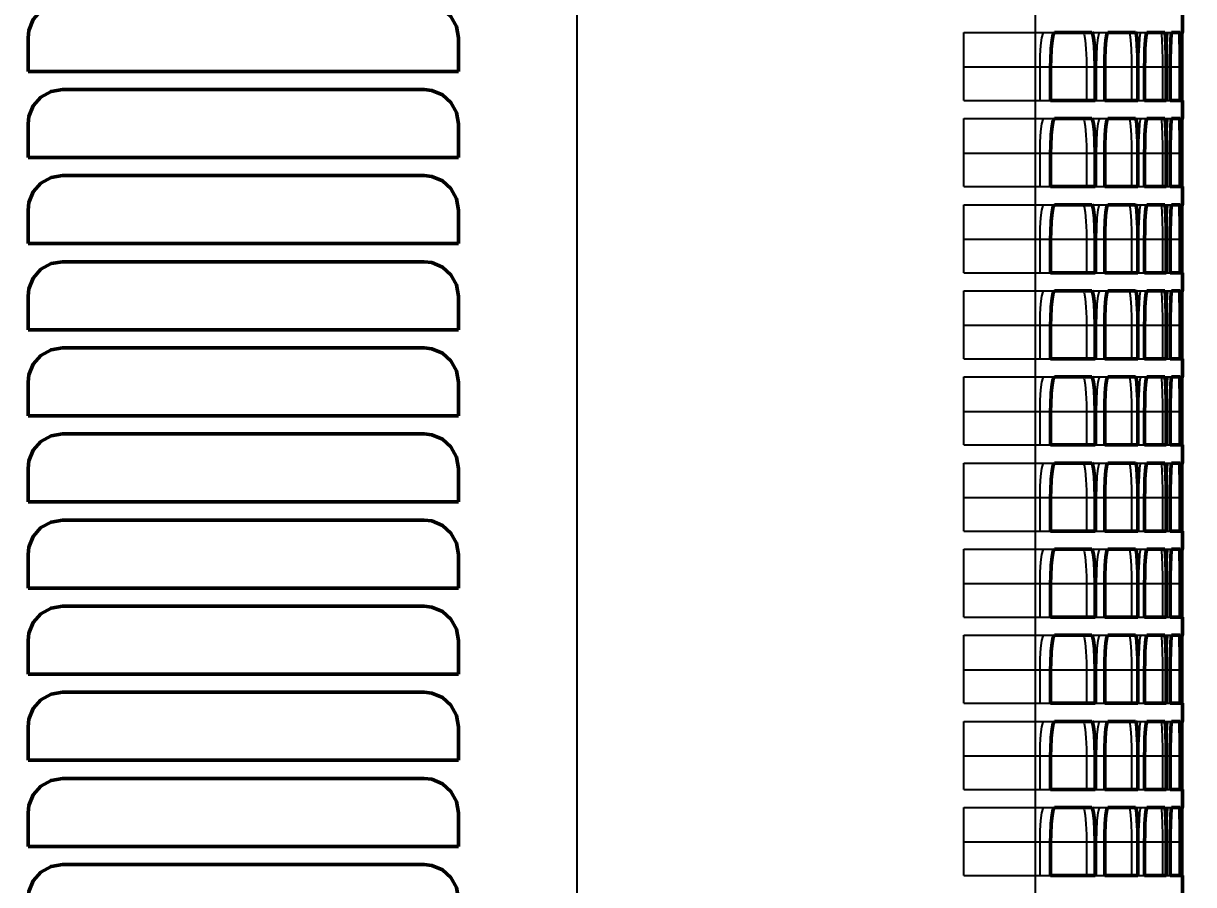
# Model space of a CAD drawing. Header units: inches. Extents: x -0.3 to 42.3, y 0 to 41.9.
# Drawn here: x 28.54 to 35.33, y 5.13 to 10.13 of the extents above; entities that cross this region are included whole.
import ezdxf

# ---------------------------------------------------------------- set-up
doc = ezdxf.new("R2010")
doc.units = ezdxf.units.IN
doc.header["$MEASUREMENT"] = 0
doc.linetypes.add('Dashed', pattern=[2, 1, -1])
for name, color, linetype, lineweight in [('AM_0', 7, 'Continuous', 50), ('AM_4', 3, 'Continuous', 25), ('AM_5', 3, 'Continuous', 25), ('AM_9', 6, 'Dashed', 25)]:
    doc.layers.add(name, color=color, linetype=linetype, lineweight=lineweight)
doc.dimstyles.get("Standard").update_dxf_attribs({"dimtxt": 0.18, "dimasz": 0.18, "dimexe": 0.18, "dimexo": 0.0625, "dimgap": 0.09, "dimtad": 0, "dimtih": 1, "dimtoh": 1, "dimdec": 4, "dimzin": 0, "dimdsep": 46, "dimtxsty": 'Standard', "dimcen": 0.09, "dimadec": 0, "dimazin": 0, "dimtfac": 1, "dimtdec": 4, "dimtofl": 0, "dimtmove": 0, "dimatfit": 3, "dimfxl": 1, "dimtolj": 1, "dimtzin": 0, "dimarcsym": 0})

# ---------------------------------------------------------------- blocks, each defined once
blk = doc.blocks.new('*D1')
at = {"layer": 'AM_5', "color": 0, "lineweight": -2}
for p, q in [((14.375, 41.75), (39.27, 41.75)), ((39.27, 39.75), (39.27, 27.5096)), ((39.27, 2), (39.27, 14.2404)), ((3.39, 0), (39.27, 0))]:
    blk.add_line(p, q, dxfattribs=at)
at = {"layer": 'AM_5', "color": 0}
for points in [[(39.6033, 39.75), (38.9367, 39.75), (39.27, 41.75)], [(38.9367, 2), (39.6033, 2), (39.27, 0)]]:
    blk.add_solid(points, dxfattribs=at)
at = {"layer": 'Defpoints', "color": 0}
for p in [(14.375, 41.75), (3.39, 0), (39.27, 0)]:
    blk.add_point(p, dxfattribs=at)
at = {"layer": 'AM_5', "color": 0, "insert": (39.27, 20.875), "char_height": 2, "attachment_point": 5, "rotation": 90}
blk.add_mtext('\\A1;41.75 in', dxfattribs=at)

msp = doc.modelspace()

# ---------------------------------------------------------------- linework, layer by layer
at = {"layer": 'AM_0'}
for p, q in [((35.27, 10.186), (35.27, 10.081)), ((34.74364, 10.081), (34.52673, 10.081)), ((34.99698, 10.081), (34.83586, 10.081)), ((35.16774, 10.081), (35.06207, 10.081)), ((35.25626, 10.081), (35.20582, 10.081)), ((35.27, 10.081), (35.26742, 10.081)), ((28.564, 10.05), (28.564, 9.855)), ((31.064, 9.855), (31.064, 10.05)), ((34.50411, 9.881), (34.50411, 9.686)), ((34.76233, 9.686), (34.76233, 9.881)), ((34.81857, 9.881), (34.81857, 9.686)), ((35.01038, 9.686), (35.01038, 9.881)), ((35.05007, 9.881), (35.05007, 9.686)), ((35.17586, 9.686), (35.17586, 9.881)), ((35.19909, 9.881), (35.19909, 9.686)), ((35.25913, 9.686), (35.25913, 9.881)), ((35.26593, 9.881), (35.26593, 9.686)), ((28.564, 9.855), (31.064, 9.855)), ((30.864, 9.75), (28.764, 9.75)), ((34.50411, 9.686), (34.76233, 9.686)), ((34.81857, 9.686), (35.01038, 9.686)), ((35.05007, 9.686), (35.17586, 9.686)), ((35.19909, 9.686), (35.25913, 9.686)), ((35.26593, 9.686), (35.27, 9.686)), ((35.27, 9.686), (35.27, 9.581)), ((28.564, 9.55), (28.564, 9.355)), ((31.064, 9.355), (31.064, 9.55)), ((34.74364, 9.581), (34.52673, 9.581)), ((34.99698, 9.581), (34.83586, 9.581)), ((35.16774, 9.581), (35.06207, 9.581)), ((35.25626, 9.581), (35.20582, 9.581)), ((35.27, 9.581), (35.26742, 9.581)), ((34.50411, 9.381), (34.50411, 9.186)), ((34.76233, 9.186), (34.76233, 9.381)), ((34.81857, 9.381), (34.81857, 9.186)), ((35.01038, 9.186), (35.01038, 9.381)), ((35.05007, 9.381), (35.05007, 9.186)), ((35.17586, 9.186), (35.17586, 9.381)), ((35.19909, 9.381), (35.19909, 9.186)), ((35.25913, 9.186), (35.25913, 9.381)), ((35.26593, 9.381), (35.26593, 9.186)), ((28.564, 9.355), (31.064, 9.355)), ((30.864, 9.25), (28.764, 9.25)), ((34.50411, 9.186), (34.76233, 9.186)), ((34.81857, 9.186), (35.01038, 9.186)), ((35.05007, 9.186), (35.17586, 9.186)), ((35.19909, 9.186), (35.25913, 9.186)), ((35.26593, 9.186), (35.27, 9.186)), ((35.27, 9.186), (35.27, 9.081)), ((28.564, 9.05), (28.564, 8.855)), ((31.064, 8.855), (31.064, 9.05)), ((34.74364, 9.081), (34.52673, 9.081)), ((34.99698, 9.081), (34.83586, 9.081)), ((35.16774, 9.081), (35.06207, 9.081)), ((35.25626, 9.081), (35.20582, 9.081)), ((35.27, 9.081), (35.26742, 9.081)), ((28.564, 8.855), (31.064, 8.855)), ((34.50411, 8.881), (34.50411, 8.686)), ((34.76233, 8.686), (34.76233, 8.881)), ((34.81857, 8.881), (34.81857, 8.686)), ((35.01038, 8.686), (35.01038, 8.881)), ((35.05007, 8.881), (35.05007, 8.686)), ((35.17586, 8.686), (35.17586, 8.881)), ((35.19909, 8.881), (35.19909, 8.686)), ((35.25913, 8.686), (35.25913, 8.881)), ((35.26593, 8.881), (35.26593, 8.686)), ((30.864, 8.75), (28.764, 8.75)), ((34.50411, 8.686), (34.76233, 8.686)), ((34.81857, 8.686), (35.01038, 8.686)), ((35.05007, 8.686), (35.17586, 8.686)), ((35.19909, 8.686), (35.25913, 8.686)), ((35.26593, 8.686), (35.27, 8.686)), ((35.27, 8.686), (35.27, 8.581)), ((34.74364, 8.581), (34.52673, 8.581)), ((34.99698, 8.581), (34.83586, 8.581)), ((35.16774, 8.581), (35.06207, 8.581)), ((35.25626, 8.581), (35.20582, 8.581)), ((35.27, 8.581), (35.26742, 8.581)), ((28.564, 8.55), (28.564, 8.355)), ((31.064, 8.355), (31.064, 8.55)), ((34.50411, 8.381), (34.50411, 8.186)), ((34.76233, 8.186), (34.76233, 8.381)), ((34.81857, 8.381), (34.81857, 8.186)), ((35.01038, 8.186), (35.01038, 8.381)), ((35.05007, 8.381), (35.05007, 8.186)), ((35.17586, 8.186), (35.17586, 8.381)), ((35.19909, 8.381), (35.19909, 8.186)), ((35.25913, 8.186), (35.25913, 8.381)), ((35.26593, 8.381), (35.26593, 8.186)), ((28.564, 8.355), (31.064, 8.355)), ((30.864, 8.25), (28.764, 8.25)), ((34.50411, 8.186), (34.76233, 8.186)), ((34.81857, 8.186), (35.01038, 8.186)), ((35.05007, 8.186), (35.17586, 8.186)), ((35.19909, 8.186), (35.25913, 8.186)), ((35.26593, 8.186), (35.27, 8.186)), ((35.27, 8.186), (35.27, 8.081)), ((28.564, 8.05), (28.564, 7.855)), ((31.064, 7.855), (31.064, 8.05)), ((34.74364, 8.081), (34.52673, 8.081)), ((34.99698, 8.081), (34.83586, 8.081)), ((35.16774, 8.081), (35.06207, 8.081)), ((35.25626, 8.081), (35.20582, 8.081)), ((35.27, 8.081), (35.26742, 8.081)), ((28.564, 7.855), (31.064, 7.855)), ((34.50411, 7.881), (34.50411, 7.686)), ((34.76233, 7.686), (34.76233, 7.881)), ((34.81857, 7.881), (34.81857, 7.686)), ((35.01038, 7.686), (35.01038, 7.881)), ((35.05007, 7.881), (35.05007, 7.686)), ((35.17586, 7.686), (35.17586, 7.881)), ((35.19909, 7.881), (35.19909, 7.686)), ((35.25913, 7.686), (35.25913, 7.881)), ((35.26593, 7.881), (35.26593, 7.686)), ((30.864, 7.75), (28.764, 7.75)), ((34.50411, 7.686), (34.76233, 7.686)), ((34.81857, 7.686), (35.01038, 7.686)), ((35.05007, 7.686), (35.17586, 7.686)), ((35.19909, 7.686), (35.25913, 7.686)), ((35.26593, 7.686), (35.27, 7.686)), ((35.27, 7.686), (35.27, 7.581)), ((28.564, 7.55), (28.564, 7.355)), ((31.064, 7.355), (31.064, 7.55)), ((34.74364, 7.581), (34.52673, 7.581)), ((34.99698, 7.581), (34.83586, 7.581)), ((35.16774, 7.581), (35.06207, 7.581)), ((35.25626, 7.581), (35.20582, 7.581)), ((35.27, 7.581), (35.26742, 7.581)), ((28.564, 7.355), (31.064, 7.355)), ((34.50411, 7.381), (34.50411, 7.186)), ((34.76233, 7.186), (34.76233, 7.381)), ((34.81857, 7.381), (34.81857, 7.186)), ((35.01038, 7.186), (35.01038, 7.381)), ((35.05007, 7.381), (35.05007, 7.186)), ((35.17586, 7.186), (35.17586, 7.381)), ((35.19909, 7.381), (35.19909, 7.186)), ((35.25913, 7.186), (35.25913, 7.381)), ((35.26593, 7.381), (35.26593, 7.186)), ((30.864, 7.25), (28.764, 7.25)), ((34.50411, 7.186), (34.76233, 7.186)), ((34.81857, 7.186), (35.01038, 7.186)), ((35.05007, 7.186), (35.17586, 7.186)), ((35.19909, 7.186), (35.25913, 7.186)), ((35.26593, 7.186), (35.27, 7.186)), ((35.27, 7.186), (35.27, 7.081)), ((34.74364, 7.081), (34.52673, 7.081)), ((34.99698, 7.081), (34.83586, 7.081)), ((35.16774, 7.081), (35.06207, 7.081)), ((35.25626, 7.081), (35.20582, 7.081)), ((35.27, 7.081), (35.26742, 7.081)), ((28.564, 7.05), (28.564, 6.855)), ((31.064, 6.855), (31.064, 7.05)), ((34.50411, 6.881), (34.50411, 6.686)), ((34.76233, 6.686), (34.76233, 6.881)), ((34.81857, 6.881), (34.81857, 6.686)), ((35.01038, 6.686), (35.01038, 6.881)), ((35.05007, 6.881), (35.05007, 6.686)), ((35.17586, 6.686), (35.17586, 6.881)), ((35.19909, 6.881), (35.19909, 6.686)), ((35.25913, 6.686), (35.25913, 6.881)), ((35.26593, 6.881), (35.26593, 6.686)), ((28.564, 6.855), (31.064, 6.855)), ((30.864, 6.75), (28.764, 6.75)), ((34.50411, 6.686), (34.76233, 6.686)), ((34.81857, 6.686), (35.01038, 6.686)), ((35.05007, 6.686), (35.17586, 6.686)), ((35.19909, 6.686), (35.25913, 6.686)), ((35.26593, 6.686), (35.27, 6.686)), ((35.27, 6.686), (35.27, 6.581)), ((28.564, 6.55), (28.564, 6.355)), ((31.064, 6.355), (31.064, 6.55)), ((34.74364, 6.581), (34.52673, 6.581)), ((34.99698, 6.581), (34.83586, 6.581)), ((35.16774, 6.581), (35.06207, 6.581)), ((35.25626, 6.581), (35.20582, 6.581)), ((35.27, 6.581), (35.26742, 6.581)), ((28.564, 6.355), (31.064, 6.355)), ((34.50411, 6.381), (34.50411, 6.186)), ((34.76233, 6.186), (34.76233, 6.381)), ((34.81857, 6.381), (34.81857, 6.186)), ((35.01038, 6.186), (35.01038, 6.381)), ((35.05007, 6.381), (35.05007, 6.186)), ((35.17586, 6.186), (35.17586, 6.381)), ((35.19909, 6.381), (35.19909, 6.186)), ((35.25913, 6.186), (35.25913, 6.381)), ((35.26593, 6.381), (35.26593, 6.186)), ((30.864, 6.25), (28.764, 6.25)), ((34.50411, 6.186), (34.76233, 6.186)), ((34.81857, 6.186), (35.01038, 6.186)), ((35.05007, 6.186), (35.17586, 6.186)), ((35.19909, 6.186), (35.25913, 6.186)), ((35.26593, 6.186), (35.27, 6.186)), ((35.27, 6.186), (35.27, 6.081)), ((28.564, 6.05), (28.564, 5.855)), ((31.064, 5.855), (31.064, 6.05)), ((34.74364, 6.081), (34.52673, 6.081)), ((34.99698, 6.081), (34.83586, 6.081)), ((35.16774, 6.081), (35.06207, 6.081)), ((35.25626, 6.081), (35.20582, 6.081)), ((35.27, 6.081), (35.26742, 6.081)), ((28.564, 5.855), (31.064, 5.855)), ((34.50411, 5.881), (34.50411, 5.686)), ((34.76233, 5.686), (34.76233, 5.881)), ((34.81857, 5.881), (34.81857, 5.686)), ((35.01038, 5.686), (35.01038, 5.881)), ((35.05007, 5.881), (35.05007, 5.686)), ((35.17586, 5.686), (35.17586, 5.881)), ((35.19909, 5.881), (35.19909, 5.686)), ((35.25913, 5.686), (35.25913, 5.881)), ((35.26593, 5.881), (35.26593, 5.686)), ((30.864, 5.75), (28.764, 5.75)), ((34.50411, 5.686), (34.76233, 5.686)), ((34.81857, 5.686), (35.01038, 5.686)), ((35.05007, 5.686), (35.17586, 5.686)), ((35.19909, 5.686), (35.25913, 5.686)), ((35.26593, 5.686), (35.27, 5.686)), ((35.27, 5.686), (35.27, 5.581)), ((34.74364, 5.581), (34.52673, 5.581)), ((34.99698, 5.581), (34.83586, 5.581)), ((35.16774, 5.581), (35.06207, 5.581)), ((35.25626, 5.581), (35.20582, 5.581)), ((35.27, 5.581), (35.26742, 5.581)), ((28.564, 5.55), (28.564, 5.355)), ((31.064, 5.355), (31.064, 5.55)), ((34.50411, 5.381), (34.50411, 5.186)), ((34.76233, 5.186), (34.76233, 5.381)), ((34.81857, 5.381), (34.81857, 5.186)), ((35.01038, 5.186), (35.01038, 5.381)), ((35.05007, 5.381), (35.05007, 5.186)), ((35.17586, 5.186), (35.17586, 5.381)), ((35.19909, 5.381), (35.19909, 5.186)), ((35.25913, 5.186), (35.25913, 5.381)), ((35.26593, 5.381), (35.26593, 5.186)), ((28.564, 5.355), (31.064, 5.355)), ((30.864, 5.25), (28.764, 5.25)), ((34.50411, 5.186), (34.76233, 5.186)), ((34.81857, 5.186), (35.01038, 5.186)), ((35.05007, 5.186), (35.17586, 5.186)), ((35.19909, 5.186), (35.25913, 5.186)), ((35.26593, 5.186), (35.27, 5.186)), ((35.27, 5.186), (35.27, 5.081))]:
    msp.add_line(p, q, dxfattribs=at)
for points in [[(28.764, 10.25), (28.69758, 10.23865), (28.63864, 10.20584), (28.59399, 10.15534), (28.56869, 10.09307), (28.564, 10.05)], [(31.064, 10.05), (31.05284, 10.11588), (31.02066, 10.17433), (30.97099, 10.21897), (30.90912, 10.24484), (30.864, 10.25)], [(34.52673, 10.081), (34.51924, 10.06961), (34.51257, 10.03669), (34.5075, 9.98604), (34.50463, 9.92369), (34.50411, 9.881)], [(34.76233, 9.881), (34.76129, 9.94699), (34.75829, 10.00554), (34.75365, 10.05018), (34.74785, 10.07594), (34.74364, 10.081)], [(34.83586, 10.081), (34.83016, 10.06966), (34.82507, 10.03689), (34.82119, 9.98645), (34.81898, 9.92419), (34.81857, 9.881)], [(35.01038, 9.881), (35.00964, 9.94709), (35.00748, 10.00573), (35.00415, 10.05038), (34.99998, 10.07603), (34.99698, 10.081)], [(35.06207, 10.081), (35.05813, 10.06969), (35.0546, 10.03704), (35.0519, 9.98674), (35.05036, 9.92456), (35.05007, 9.881)], [(35.17586, 9.881), (35.17541, 9.94716), (35.17411, 10.00586), (35.17209, 10.05051), (35.16956, 10.07609), (35.16774, 10.081)], [(35.20582, 10.081), (35.20363, 10.06972), (35.20165, 10.03713), (35.20013, 9.98693), (35.19925, 9.9248), (35.19909, 9.881)], [(35.25913, 9.881), (35.25898, 9.9472), (35.25853, 10.00593), (35.25782, 10.05058), (35.25692, 10.07612), (35.25626, 10.081)], [(35.26742, 10.081), (35.26696, 10.06973), (35.26653, 10.03717), (35.26618, 9.98701), (35.26597, 9.9249), (35.26593, 9.881)], [(28.764, 9.75), (28.69758, 9.73865), (28.63864, 9.70584), (28.59399, 9.65534), (28.56869, 9.59307), (28.564, 9.55)], [(31.064, 9.55), (31.05284, 9.61588), (31.02066, 9.67433), (30.97099, 9.71897), (30.90912, 9.74484), (30.864, 9.75)], [(34.52673, 9.581), (34.51924, 9.56961), (34.51257, 9.53669), (34.5075, 9.48604), (34.50463, 9.42369), (34.50411, 9.381)], [(34.76233, 9.381), (34.76129, 9.44699), (34.75829, 9.50554), (34.75365, 9.55018), (34.74785, 9.57594), (34.74364, 9.581)], [(34.83586, 9.581), (34.83016, 9.56966), (34.82507, 9.53689), (34.82119, 9.48645), (34.81898, 9.42419), (34.81857, 9.381)], [(35.01038, 9.381), (35.00964, 9.44709), (35.00748, 9.50573), (35.00415, 9.55038), (34.99998, 9.57603), (34.99698, 9.581)], [(35.06207, 9.581), (35.05813, 9.56969), (35.0546, 9.53704), (35.0519, 9.48674), (35.05036, 9.42456), (35.05007, 9.381)], [(35.17586, 9.381), (35.17541, 9.44716), (35.17411, 9.50586), (35.17209, 9.55051), (35.16956, 9.57609), (35.16774, 9.581)], [(35.20582, 9.581), (35.20363, 9.56972), (35.20165, 9.53713), (35.20013, 9.48693), (35.19925, 9.4248), (35.19909, 9.381)], [(35.25913, 9.381), (35.25898, 9.4472), (35.25853, 9.50593), (35.25782, 9.55058), (35.25692, 9.57612), (35.25626, 9.581)], [(35.26742, 9.581), (35.26696, 9.56973), (35.26653, 9.53717), (35.26618, 9.48701), (35.26597, 9.4249), (35.26593, 9.381)], [(28.764, 9.25), (28.69758, 9.23865), (28.63864, 9.20584), (28.59399, 9.15534), (28.56869, 9.09307), (28.564, 9.05)], [(31.064, 9.05), (31.05284, 9.11588), (31.02066, 9.17433), (30.97099, 9.21897), (30.90912, 9.24484), (30.864, 9.25)], [(34.52673, 9.081), (34.51924, 9.06961), (34.51257, 9.03669), (34.5075, 8.98604), (34.50463, 8.92369), (34.50411, 8.881)], [(34.76233, 8.881), (34.76129, 8.94699), (34.75829, 9.00554), (34.75365, 9.05018), (34.74785, 9.07594), (34.74364, 9.081)], [(34.83586, 9.081), (34.83016, 9.06966), (34.82507, 9.03689), (34.82119, 8.98645), (34.81898, 8.92419), (34.81857, 8.881)], [(35.01038, 8.881), (35.00964, 8.94709), (35.00748, 9.00573), (35.00415, 9.05038), (34.99998, 9.07603), (34.99698, 9.081)], [(35.06207, 9.081), (35.05813, 9.06969), (35.0546, 9.03704), (35.0519, 8.98674), (35.05036, 8.92456), (35.05007, 8.881)], [(35.17586, 8.881), (35.17541, 8.94716), (35.17411, 9.00586), (35.17209, 9.05051), (35.16956, 9.07609), (35.16774, 9.081)], [(35.20582, 9.081), (35.20363, 9.06972), (35.20165, 9.03713), (35.20013, 8.98693), (35.19925, 8.9248), (35.19909, 8.881)], [(35.25913, 8.881), (35.25898, 8.9472), (35.25853, 9.00593), (35.25782, 9.05058), (35.25692, 9.07612), (35.25626, 9.081)], [(35.26742, 9.081), (35.26696, 9.06973), (35.26653, 9.03717), (35.26618, 8.98701), (35.26597, 8.9249), (35.26593, 8.881)], [(28.764, 8.75), (28.69758, 8.73865), (28.63864, 8.70584), (28.59399, 8.65534), (28.56869, 8.59307), (28.564, 8.55)], [(31.064, 8.55), (31.05284, 8.61588), (31.02066, 8.67433), (30.97099, 8.71897), (30.90912, 8.74484), (30.864, 8.75)], [(34.52673, 8.581), (34.51924, 8.56961), (34.51257, 8.53669), (34.5075, 8.48604), (34.50463, 8.42369), (34.50411, 8.381)], [(34.76233, 8.381), (34.76129, 8.44699), (34.75829, 8.50554), (34.75365, 8.55018), (34.74785, 8.57594), (34.74364, 8.581)], [(34.83586, 8.581), (34.83016, 8.56966), (34.82507, 8.53689), (34.82119, 8.48645), (34.81898, 8.42419), (34.81857, 8.381)], [(35.01038, 8.381), (35.00964, 8.44709), (35.00748, 8.50573), (35.00415, 8.55038), (34.99998, 8.57603), (34.99698, 8.581)], [(35.06207, 8.581), (35.05813, 8.56969), (35.0546, 8.53704), (35.0519, 8.48674), (35.05036, 8.42456), (35.05007, 8.381)], [(35.17586, 8.381), (35.17541, 8.44716), (35.17411, 8.50586), (35.17209, 8.55051), (35.16956, 8.57609), (35.16774, 8.581)], [(35.20582, 8.581), (35.20363, 8.56972), (35.20165, 8.53713), (35.20013, 8.48693), (35.19925, 8.4248), (35.19909, 8.381)], [(35.25913, 8.381), (35.25898, 8.4472), (35.25853, 8.50593), (35.25782, 8.55058), (35.25692, 8.57612), (35.25626, 8.581)], [(35.26742, 8.581), (35.26696, 8.56973), (35.26653, 8.53717), (35.26618, 8.48701), (35.26597, 8.4249), (35.26593, 8.381)], [(28.764, 8.25), (28.69758, 8.23865), (28.63864, 8.20584), (28.59399, 8.15534), (28.56869, 8.09307), (28.564, 8.05)], [(31.064, 8.05), (31.05284, 8.11588), (31.02066, 8.17433), (30.97099, 8.21897), (30.90912, 8.24484), (30.864, 8.25)], [(34.52673, 8.081), (34.51924, 8.06961), (34.51257, 8.03669), (34.5075, 7.98604), (34.50463, 7.92369), (34.50411, 7.881)], [(34.76233, 7.881), (34.76129, 7.94699), (34.75829, 8.00554), (34.75365, 8.05018), (34.74785, 8.07594), (34.74364, 8.081)], [(34.83586, 8.081), (34.83016, 8.06966), (34.82507, 8.03689), (34.82119, 7.98645), (34.81898, 7.92419), (34.81857, 7.881)], [(35.01038, 7.881), (35.00964, 7.94709), (35.00748, 8.00573), (35.00415, 8.05038), (34.99998, 8.07603), (34.99698, 8.081)], [(35.06207, 8.081), (35.05813, 8.06969), (35.0546, 8.03704), (35.0519, 7.98674), (35.05036, 7.92456), (35.05007, 7.881)], [(35.17586, 7.881), (35.17541, 7.94716), (35.17411, 8.00586), (35.17209, 8.05051), (35.16956, 8.07609), (35.16774, 8.081)], [(35.20582, 8.081), (35.20363, 8.06972), (35.20165, 8.03713), (35.20013, 7.98693), (35.19925, 7.9248), (35.19909, 7.881)], [(35.25913, 7.881), (35.25898, 7.9472), (35.25853, 8.00593), (35.25782, 8.05058), (35.25692, 8.07612), (35.25626, 8.081)], [(35.26742, 8.081), (35.26696, 8.06973), (35.26653, 8.03717), (35.26618, 7.98701), (35.26597, 7.9249), (35.26593, 7.881)], [(28.764, 7.75), (28.69758, 7.73865), (28.63864, 7.70584), (28.59399, 7.65534), (28.56869, 7.59307), (28.564, 7.55)], [(31.064, 7.55), (31.05284, 7.61588), (31.02066, 7.67433), (30.97099, 7.71897), (30.90912, 7.74484), (30.864, 7.75)], [(34.52673, 7.581), (34.51924, 7.56961), (34.51257, 7.53669), (34.5075, 7.48604), (34.50463, 7.42369), (34.50411, 7.381)], [(34.76233, 7.381), (34.76129, 7.44699), (34.75829, 7.50554), (34.75365, 7.55018), (34.74785, 7.57594), (34.74364, 7.581)], [(34.83586, 7.581), (34.83016, 7.56966), (34.82507, 7.53689), (34.82119, 7.48645), (34.81898, 7.42419), (34.81857, 7.381)], [(35.01038, 7.381), (35.00964, 7.44709), (35.00748, 7.50573), (35.00415, 7.55038), (34.99998, 7.57603), (34.99698, 7.581)], [(35.06207, 7.581), (35.05813, 7.56969), (35.0546, 7.53704), (35.0519, 7.48674), (35.05036, 7.42456), (35.05007, 7.381)], [(35.17586, 7.381), (35.17541, 7.44716), (35.17411, 7.50586), (35.17209, 7.55051), (35.16956, 7.57609), (35.16774, 7.581)], [(35.20582, 7.581), (35.20363, 7.56972), (35.20165, 7.53713), (35.20013, 7.48693), (35.19925, 7.4248), (35.19909, 7.381)], [(35.25913, 7.381), (35.25898, 7.4472), (35.25853, 7.50593), (35.25782, 7.55058), (35.25692, 7.57612), (35.25626, 7.581)], [(35.26742, 7.581), (35.26696, 7.56973), (35.26653, 7.53717), (35.26618, 7.48701), (35.26597, 7.4249), (35.26593, 7.381)], [(28.764, 7.25), (28.69758, 7.23865), (28.63864, 7.20584), (28.59399, 7.15534), (28.56869, 7.09307), (28.564, 7.05)], [(31.064, 7.05), (31.05284, 7.11588), (31.02066, 7.17433), (30.97099, 7.21897), (30.90912, 7.24484), (30.864, 7.25)], [(34.52673, 7.081), (34.51924, 7.06961), (34.51257, 7.03669), (34.5075, 6.98604), (34.50463, 6.92369), (34.50411, 6.881)], [(34.76233, 6.881), (34.76129, 6.94699), (34.75829, 7.00554), (34.75365, 7.05018), (34.74785, 7.07594), (34.74364, 7.081)], [(34.83586, 7.081), (34.83016, 7.06966), (34.82507, 7.03689), (34.82119, 6.98645), (34.81898, 6.92419), (34.81857, 6.881)], [(35.01038, 6.881), (35.00964, 6.94709), (35.00748, 7.00573), (35.00415, 7.05038), (34.99998, 7.07603), (34.99698, 7.081)], [(35.06207, 7.081), (35.05813, 7.06969), (35.0546, 7.03704), (35.0519, 6.98674), (35.05036, 6.92456), (35.05007, 6.881)], [(35.17586, 6.881), (35.17541, 6.94716), (35.17411, 7.00586), (35.17209, 7.05051), (35.16956, 7.07609), (35.16774, 7.081)], [(35.20582, 7.081), (35.20363, 7.06972), (35.20165, 7.03713), (35.20013, 6.98693), (35.19925, 6.9248), (35.19909, 6.881)], [(35.25913, 6.881), (35.25898, 6.9472), (35.25853, 7.00593), (35.25782, 7.05058), (35.25692, 7.07612), (35.25626, 7.081)], [(35.26742, 7.081), (35.26696, 7.06973), (35.26653, 7.03717), (35.26618, 6.98701), (35.26597, 6.9249), (35.26593, 6.881)], [(28.764, 6.75), (28.69758, 6.73865), (28.63864, 6.70584), (28.59399, 6.65534), (28.56869, 6.59307), (28.564, 6.55)], [(31.064, 6.55), (31.05284, 6.61588), (31.02066, 6.67433), (30.97099, 6.71897), (30.90912, 6.74484), (30.864, 6.75)], [(34.52673, 6.581), (34.51924, 6.56961), (34.51257, 6.53669), (34.5075, 6.48604), (34.50463, 6.42369), (34.50411, 6.381)], [(34.76233, 6.381), (34.76129, 6.44699), (34.75829, 6.50554), (34.75365, 6.55018), (34.74785, 6.57594), (34.74364, 6.581)], [(34.83586, 6.581), (34.83016, 6.56966), (34.82507, 6.53689), (34.82119, 6.48645), (34.81898, 6.42419), (34.81857, 6.381)], [(35.01038, 6.381), (35.00964, 6.44709), (35.00748, 6.50573), (35.00415, 6.55038), (34.99998, 6.57603), (34.99698, 6.581)], [(35.06207, 6.581), (35.05813, 6.56969), (35.0546, 6.53704), (35.0519, 6.48674), (35.05036, 6.42456), (35.05007, 6.381)], [(35.17586, 6.381), (35.17541, 6.44716), (35.17411, 6.50586), (35.17209, 6.55051), (35.16956, 6.57609), (35.16774, 6.581)], [(35.20582, 6.581), (35.20363, 6.56972), (35.20165, 6.53713), (35.20013, 6.48693), (35.19925, 6.4248), (35.19909, 6.381)], [(35.25913, 6.381), (35.25898, 6.4472), (35.25853, 6.50593), (35.25782, 6.55058), (35.25692, 6.57612), (35.25626, 6.581)], [(35.26742, 6.581), (35.26696, 6.56973), (35.26653, 6.53717), (35.26618, 6.48701), (35.26597, 6.4249), (35.26593, 6.381)], [(28.764, 6.25), (28.69758, 6.23865), (28.63864, 6.20584), (28.59399, 6.15534), (28.56869, 6.09307), (28.564, 6.05)], [(31.064, 6.05), (31.05284, 6.11588), (31.02066, 6.17433), (30.97099, 6.21897), (30.90912, 6.24484), (30.864, 6.25)], [(34.52673, 6.081), (34.51924, 6.06961), (34.51257, 6.03669), (34.5075, 5.98604), (34.50463, 5.92369), (34.50411, 5.881)], [(34.76233, 5.881), (34.76129, 5.94699), (34.75829, 6.00554), (34.75365, 6.05018), (34.74785, 6.07594), (34.74364, 6.081)], [(34.83586, 6.081), (34.83016, 6.06966), (34.82507, 6.03689), (34.82119, 5.98645), (34.81898, 5.92419), (34.81857, 5.881)], [(35.01038, 5.881), (35.00964, 5.94709), (35.00748, 6.00573), (35.00415, 6.05038), (34.99998, 6.07603), (34.99698, 6.081)], [(35.06207, 6.081), (35.05813, 6.06969), (35.0546, 6.03704), (35.0519, 5.98674), (35.05036, 5.92456), (35.05007, 5.881)], [(35.17586, 5.881), (35.17541, 5.94716), (35.17411, 6.00586), (35.17209, 6.05051), (35.16956, 6.07609), (35.16774, 6.081)], [(35.20582, 6.081), (35.20363, 6.06972), (35.20165, 6.03713), (35.20013, 5.98693), (35.19925, 5.9248), (35.19909, 5.881)], [(35.25913, 5.881), (35.25898, 5.9472), (35.25853, 6.00593), (35.25782, 6.05058), (35.25692, 6.07612), (35.25626, 6.081)], [(35.26742, 6.081), (35.26696, 6.06973), (35.26653, 6.03717), (35.26618, 5.98701), (35.26597, 5.9249), (35.26593, 5.881)], [(28.764, 5.75), (28.69758, 5.73865), (28.63864, 5.70584), (28.59399, 5.65534), (28.56869, 5.59307), (28.564, 5.55)], [(31.064, 5.55), (31.05284, 5.61588), (31.02066, 5.67433), (30.97099, 5.71897), (30.90912, 5.74484), (30.864, 5.75)], [(34.52673, 5.581), (34.51924, 5.56961), (34.51257, 5.53669), (34.5075, 5.48604), (34.50463, 5.42369), (34.50411, 5.381)], [(34.76233, 5.381), (34.76129, 5.44699), (34.75829, 5.50554), (34.75365, 5.55018), (34.74785, 5.57594), (34.74364, 5.581)], [(34.83586, 5.581), (34.83016, 5.56966), (34.82507, 5.53689), (34.82119, 5.48645), (34.81898, 5.42419), (34.81857, 5.381)], [(35.01038, 5.381), (35.00964, 5.44709), (35.00748, 5.50573), (35.00415, 5.55038), (34.99998, 5.57603), (34.99698, 5.581)], [(35.06207, 5.581), (35.05813, 5.56969), (35.0546, 5.53704), (35.0519, 5.48674), (35.05036, 5.42456), (35.05007, 5.381)], [(35.17586, 5.381), (35.17541, 5.44716), (35.17411, 5.50586), (35.17209, 5.55051), (35.16956, 5.57609), (35.16774, 5.581)], [(35.20582, 5.581), (35.20363, 5.56972), (35.20165, 5.53713), (35.20013, 5.48693), (35.19925, 5.4248), (35.19909, 5.381)], [(35.25913, 5.381), (35.25898, 5.4472), (35.25853, 5.50593), (35.25782, 5.55058), (35.25692, 5.57612), (35.25626, 5.581)], [(35.26742, 5.581), (35.26696, 5.56973), (35.26653, 5.53717), (35.26618, 5.48701), (35.26597, 5.4249), (35.26593, 5.381)], [(28.764, 5.25), (28.69758, 5.23865), (28.63864, 5.20584), (28.59399, 5.15534), (28.56869, 5.09307), (28.564, 5.05)], [(31.064, 5.05), (31.05284, 5.11588), (31.02066, 5.17433), (30.97099, 5.21897), (30.90912, 5.24484), (30.864, 5.25)]]:
    msp.add_lwpolyline(points, dxfattribs=at)
at = {"layer": 'AM_4'}
for p, q in [((31.7511, 41.15), (31.7511, 1.69)), ((34.41416, 41.15), (34.41416, 1.69)), ((34.50411, 9.881), (34.76233, 9.881)), ((34.81857, 9.881), (35.01038, 9.881)), ((35.05007, 9.881), (35.17586, 9.881)), ((35.19909, 9.881), (35.25913, 9.881)), ((34.50411, 9.381), (34.76233, 9.381)), ((34.81857, 9.381), (35.01038, 9.381)), ((35.05007, 9.381), (35.17586, 9.381)), ((35.19909, 9.381), (35.25913, 9.381)), ((34.50411, 8.881), (34.76233, 8.881)), ((34.81857, 8.881), (35.01038, 8.881)), ((35.05007, 8.881), (35.17586, 8.881)), ((35.19909, 8.881), (35.25913, 8.881)), ((34.50411, 8.381), (34.76233, 8.381)), ((34.81857, 8.381), (35.01038, 8.381)), ((35.05007, 8.381), (35.17586, 8.381)), ((35.19909, 8.381), (35.25913, 8.381)), ((34.50411, 7.881), (34.76233, 7.881)), ((34.81857, 7.881), (35.01038, 7.881)), ((35.05007, 7.881), (35.17586, 7.881)), ((35.19909, 7.881), (35.25913, 7.881)), ((34.50411, 7.381), (34.76233, 7.381)), ((34.81857, 7.381), (35.01038, 7.381)), ((35.05007, 7.381), (35.17586, 7.381)), ((35.19909, 7.381), (35.25913, 7.381)), ((34.50411, 6.881), (34.76233, 6.881)), ((34.81857, 6.881), (35.01038, 6.881)), ((35.05007, 6.881), (35.17586, 6.881)), ((35.19909, 6.881), (35.25913, 6.881)), ((34.50411, 6.381), (34.76233, 6.381)), ((34.81857, 6.381), (35.01038, 6.381)), ((35.05007, 6.381), (35.17586, 6.381)), ((35.19909, 6.381), (35.25913, 6.381)), ((34.50411, 5.881), (34.76233, 5.881)), ((34.81857, 5.881), (35.01038, 5.881)), ((35.05007, 5.881), (35.17586, 5.881)), ((35.19909, 5.881), (35.25913, 5.881)), ((34.50411, 5.381), (34.76233, 5.381)), ((34.81857, 5.381), (35.01038, 5.381)), ((35.05007, 5.381), (35.17586, 5.381)), ((35.19909, 5.381), (35.25913, 5.381))]:
    msp.add_line(p, q, dxfattribs=at)
at = {"layer": 'AM_9'}
for p, q in [((34, 9.686), (34, 10.081)), ((34, 10.081), (34.52673, 10.081)), ((34.74364, 10.081), (34.83586, 10.081)), ((34.99698, 10.081), (35.06207, 10.081)), ((35.16774, 10.081), (35.20582, 10.081)), ((35.25626, 10.081), (35.26742, 10.081)), ((34, 9.881), (34.50411, 9.881)), ((34.44226, 9.686), (34.44226, 9.881)), ((34.71185, 9.881), (34.71185, 9.686)), ((34.76233, 9.881), (34.81857, 9.881)), ((34.77091, 9.686), (34.77091, 9.881)), ((34.974, 9.881), (34.974, 9.686)), ((35.01038, 9.881), (35.05007, 9.881)), ((35.01649, 9.686), (35.01649, 9.881)), ((35.15351, 9.881), (35.15351, 9.686)), ((35.17586, 9.881), (35.19909, 9.881)), ((35.17953, 9.686), (35.17953, 9.881)), ((35.25075, 9.881), (35.25075, 9.686)), ((35.25913, 9.881), (35.26593, 9.881)), ((35.26035, 9.686), (35.26035, 9.881)), ((34, 9.686), (34.50411, 9.686)), ((34.76233, 9.686), (34.81857, 9.686)), ((35.01038, 9.686), (35.05007, 9.686)), ((35.17586, 9.686), (35.19909, 9.686)), ((35.25913, 9.686), (35.26593, 9.686)), ((34, 9.186), (34, 9.581)), ((34, 9.581), (34.52673, 9.581)), ((34.74364, 9.581), (34.83586, 9.581)), ((34.99698, 9.581), (35.06207, 9.581)), ((35.16774, 9.581), (35.20582, 9.581)), ((35.25626, 9.581), (35.26742, 9.581)), ((34, 9.381), (34.50411, 9.381)), ((34.44226, 9.186), (34.44226, 9.381)), ((34.71185, 9.381), (34.71185, 9.186)), ((34.76233, 9.381), (34.81857, 9.381)), ((34.77091, 9.186), (34.77091, 9.381)), ((34.974, 9.381), (34.974, 9.186)), ((35.01038, 9.381), (35.05007, 9.381)), ((35.01649, 9.186), (35.01649, 9.381)), ((35.15351, 9.381), (35.15351, 9.186)), ((35.17586, 9.381), (35.19909, 9.381)), ((35.17953, 9.186), (35.17953, 9.381)), ((35.25075, 9.381), (35.25075, 9.186)), ((35.25913, 9.381), (35.26593, 9.381)), ((35.26035, 9.186), (35.26035, 9.381)), ((34, 9.186), (34.50411, 9.186)), ((34.76233, 9.186), (34.81857, 9.186)), ((35.01038, 9.186), (35.05007, 9.186)), ((35.17586, 9.186), (35.19909, 9.186)), ((35.25913, 9.186), (35.26593, 9.186)), ((34, 8.686), (34, 9.081)), ((34, 9.081), (34.52673, 9.081)), ((34.74364, 9.081), (34.83586, 9.081)), ((34.99698, 9.081), (35.06207, 9.081)), ((35.16774, 9.081), (35.20582, 9.081)), ((35.25626, 9.081), (35.26742, 9.081)), ((34, 8.881), (34.50411, 8.881)), ((34.44226, 8.686), (34.44226, 8.881)), ((34.71185, 8.881), (34.71185, 8.686)), ((34.76233, 8.881), (34.81857, 8.881)), ((34.77091, 8.686), (34.77091, 8.881)), ((34.974, 8.881), (34.974, 8.686)), ((35.01038, 8.881), (35.05007, 8.881)), ((35.01649, 8.686), (35.01649, 8.881)), ((35.15351, 8.881), (35.15351, 8.686)), ((35.17586, 8.881), (35.19909, 8.881)), ((35.17953, 8.686), (35.17953, 8.881)), ((35.25075, 8.881), (35.25075, 8.686)), ((35.25913, 8.881), (35.26593, 8.881)), ((35.26035, 8.686), (35.26035, 8.881)), ((34, 8.686), (34.50411, 8.686)), ((34.76233, 8.686), (34.81857, 8.686)), ((35.01038, 8.686), (35.05007, 8.686)), ((35.17586, 8.686), (35.19909, 8.686)), ((35.25913, 8.686), (35.26593, 8.686)), ((34, 8.186), (34, 8.581)), ((34, 8.581), (34.52673, 8.581)), ((34.74364, 8.581), (34.83586, 8.581)), ((34.99698, 8.581), (35.06207, 8.581)), ((35.16774, 8.581), (35.20582, 8.581)), ((35.25626, 8.581), (35.26742, 8.581)), ((34, 8.381), (34.50411, 8.381)), ((34.44226, 8.186), (34.44226, 8.381)), ((34.71185, 8.381), (34.71185, 8.186)), ((34.76233, 8.381), (34.81857, 8.381)), ((34.77091, 8.186), (34.77091, 8.381)), ((34.974, 8.381), (34.974, 8.186)), ((35.01038, 8.381), (35.05007, 8.381)), ((35.01649, 8.186), (35.01649, 8.381)), ((35.15351, 8.381), (35.15351, 8.186)), ((35.17586, 8.381), (35.19909, 8.381)), ((35.17953, 8.186), (35.17953, 8.381)), ((35.25075, 8.381), (35.25075, 8.186)), ((35.25913, 8.381), (35.26593, 8.381)), ((35.26035, 8.186), (35.26035, 8.381)), ((34, 8.186), (34.50411, 8.186)), ((34.76233, 8.186), (34.81857, 8.186)), ((35.01038, 8.186), (35.05007, 8.186)), ((35.17586, 8.186), (35.19909, 8.186)), ((35.25913, 8.186), (35.26593, 8.186)), ((34, 7.686), (34, 8.081)), ((34, 8.081), (34.52673, 8.081)), ((34.74364, 8.081), (34.83586, 8.081)), ((34.99698, 8.081), (35.06207, 8.081)), ((35.16774, 8.081), (35.20582, 8.081)), ((35.25626, 8.081), (35.26742, 8.081)), ((34, 7.881), (34.50411, 7.881)), ((34.44226, 7.686), (34.44226, 7.881)), ((34.71185, 7.881), (34.71185, 7.686)), ((34.76233, 7.881), (34.81857, 7.881)), ((34.77091, 7.686), (34.77091, 7.881)), ((34.974, 7.881), (34.974, 7.686)), ((35.01038, 7.881), (35.05007, 7.881)), ((35.01649, 7.686), (35.01649, 7.881)), ((35.15351, 7.881), (35.15351, 7.686)), ((35.17586, 7.881), (35.19909, 7.881)), ((35.17953, 7.686), (35.17953, 7.881)), ((35.25075, 7.881), (35.25075, 7.686)), ((35.25913, 7.881), (35.26593, 7.881)), ((35.26035, 7.686), (35.26035, 7.881)), ((34, 7.686), (34.50411, 7.686)), ((34.76233, 7.686), (34.81857, 7.686)), ((35.01038, 7.686), (35.05007, 7.686)), ((35.17586, 7.686), (35.19909, 7.686)), ((35.25913, 7.686), (35.26593, 7.686)), ((34, 7.186), (34, 7.581)), ((34, 7.581), (34.52673, 7.581)), ((34.74364, 7.581), (34.83586, 7.581)), ((34.99698, 7.581), (35.06207, 7.581)), ((35.16774, 7.581), (35.20582, 7.581)), ((35.25626, 7.581), (35.26742, 7.581)), ((34, 7.381), (34.50411, 7.381)), ((34.44226, 7.186), (34.44226, 7.381)), ((34.71185, 7.381), (34.71185, 7.186)), ((34.76233, 7.381), (34.81857, 7.381)), ((34.77091, 7.186), (34.77091, 7.381)), ((34.974, 7.381), (34.974, 7.186)), ((35.01038, 7.381), (35.05007, 7.381)), ((35.01649, 7.186), (35.01649, 7.381)), ((35.15351, 7.381), (35.15351, 7.186)), ((35.17586, 7.381), (35.19909, 7.381)), ((35.17953, 7.186), (35.17953, 7.381)), ((35.25075, 7.381), (35.25075, 7.186)), ((35.25913, 7.381), (35.26593, 7.381)), ((35.26035, 7.186), (35.26035, 7.381)), ((34, 7.186), (34.50411, 7.186)), ((34.76233, 7.186), (34.81857, 7.186)), ((35.01038, 7.186), (35.05007, 7.186)), ((35.17586, 7.186), (35.19909, 7.186)), ((35.25913, 7.186), (35.26593, 7.186)), ((34, 6.686), (34, 7.081)), ((34, 7.081), (34.52673, 7.081)), ((34.74364, 7.081), (34.83586, 7.081)), ((34.99698, 7.081), (35.06207, 7.081)), ((35.16774, 7.081), (35.20582, 7.081)), ((35.25626, 7.081), (35.26742, 7.081)), ((34, 6.881), (34.50411, 6.881)), ((34.44226, 6.686), (34.44226, 6.881)), ((34.71185, 6.881), (34.71185, 6.686)), ((34.76233, 6.881), (34.81857, 6.881)), ((34.77091, 6.686), (34.77091, 6.881)), ((34.974, 6.881), (34.974, 6.686)), ((35.01038, 6.881), (35.05007, 6.881)), ((35.01649, 6.686), (35.01649, 6.881)), ((35.15351, 6.881), (35.15351, 6.686)), ((35.17586, 6.881), (35.19909, 6.881)), ((35.17953, 6.686), (35.17953, 6.881)), ((35.25075, 6.881), (35.25075, 6.686)), ((35.25913, 6.881), (35.26593, 6.881)), ((35.26035, 6.686), (35.26035, 6.881)), ((34, 6.686), (34.50411, 6.686)), ((34.76233, 6.686), (34.81857, 6.686)), ((35.01038, 6.686), (35.05007, 6.686)), ((35.17586, 6.686), (35.19909, 6.686)), ((35.25913, 6.686), (35.26593, 6.686)), ((34, 6.186), (34, 6.581)), ((34, 6.581), (34.52673, 6.581)), ((34.74364, 6.581), (34.83586, 6.581)), ((34.99698, 6.581), (35.06207, 6.581)), ((35.16774, 6.581), (35.20582, 6.581)), ((35.25626, 6.581), (35.26742, 6.581)), ((34, 6.381), (34.50411, 6.381)), ((34.44226, 6.186), (34.44226, 6.381)), ((34.71185, 6.381), (34.71185, 6.186)), ((34.76233, 6.381), (34.81857, 6.381)), ((34.77091, 6.186), (34.77091, 6.381)), ((34.974, 6.381), (34.974, 6.186)), ((35.01038, 6.381), (35.05007, 6.381)), ((35.01649, 6.186), (35.01649, 6.381)), ((35.15351, 6.381), (35.15351, 6.186)), ((35.17586, 6.381), (35.19909, 6.381)), ((35.17953, 6.186), (35.17953, 6.381)), ((35.25075, 6.381), (35.25075, 6.186)), ((35.25913, 6.381), (35.26593, 6.381)), ((35.26035, 6.186), (35.26035, 6.381)), ((34, 6.186), (34.50411, 6.186)), ((34.76233, 6.186), (34.81857, 6.186)), ((35.01038, 6.186), (35.05007, 6.186)), ((35.17586, 6.186), (35.19909, 6.186)), ((35.25913, 6.186), (35.26593, 6.186)), ((34, 5.686), (34, 6.081)), ((34, 6.081), (34.52673, 6.081)), ((34.74364, 6.081), (34.83586, 6.081)), ((34.99698, 6.081), (35.06207, 6.081)), ((35.16774, 6.081), (35.20582, 6.081)), ((35.25626, 6.081), (35.26742, 6.081)), ((34, 5.881), (34.50411, 5.881)), ((34.44226, 5.686), (34.44226, 5.881)), ((34.71185, 5.881), (34.71185, 5.686)), ((34.76233, 5.881), (34.81857, 5.881)), ((34.77091, 5.686), (34.77091, 5.881)), ((34.974, 5.881), (34.974, 5.686)), ((35.01038, 5.881), (35.05007, 5.881)), ((35.01649, 5.686), (35.01649, 5.881)), ((35.15351, 5.881), (35.15351, 5.686)), ((35.17586, 5.881), (35.19909, 5.881)), ((35.17953, 5.686), (35.17953, 5.881)), ((35.25075, 5.881), (35.25075, 5.686)), ((35.25913, 5.881), (35.26593, 5.881)), ((35.26035, 5.686), (35.26035, 5.881)), ((34, 5.686), (34.50411, 5.686)), ((34.76233, 5.686), (34.81857, 5.686)), ((35.01038, 5.686), (35.05007, 5.686)), ((35.17586, 5.686), (35.19909, 5.686)), ((35.25913, 5.686), (35.26593, 5.686)), ((34, 5.186), (34, 5.581)), ((34, 5.581), (34.52673, 5.581)), ((34.74364, 5.581), (34.83586, 5.581)), ((34.99698, 5.581), (35.06207, 5.581)), ((35.16774, 5.581), (35.20582, 5.581)), ((35.25626, 5.581), (35.26742, 5.581)), ((34, 5.381), (34.50411, 5.381)), ((34.44226, 5.186), (34.44226, 5.381)), ((34.71185, 5.381), (34.71185, 5.186)), ((34.76233, 5.381), (34.81857, 5.381)), ((34.77091, 5.186), (34.77091, 5.381)), ((34.974, 5.381), (34.974, 5.186)), ((35.01038, 5.381), (35.05007, 5.381)), ((35.01649, 5.186), (35.01649, 5.381)), ((35.15351, 5.381), (35.15351, 5.186)), ((35.17586, 5.381), (35.19909, 5.381)), ((35.17953, 5.186), (35.17953, 5.381)), ((35.25075, 5.381), (35.25075, 5.186)), ((35.25913, 5.381), (35.26593, 5.381)), ((35.26035, 5.186), (35.26035, 5.381)), ((34, 5.186), (34.50411, 5.186)), ((34.76233, 5.186), (34.81857, 5.186)), ((35.01038, 5.186), (35.05007, 5.186)), ((35.17586, 5.186), (35.19909, 5.186)), ((35.25913, 5.186), (35.26593, 5.186))]:
    msp.add_line(p, q, dxfattribs=at)
for points in [[(34.44226, 9.881), (34.44359, 9.94686), (34.44739, 10.00529), (34.45324, 10.04993), (34.46051, 10.07583), (34.4658, 10.081)], [(34.69224, 10.081), (34.69879, 10.06964), (34.70457, 10.03681), (34.70893, 9.98628), (34.71139, 9.924), (34.71185, 9.881)], [(34.77091, 9.881), (34.77194, 9.94699), (34.7749, 10.00555), (34.77945, 10.05019), (34.78507, 10.07594), (34.78911, 10.081)], [(34.9597, 10.081), (34.96448, 10.06968), (34.96869, 10.03698), (34.97186, 9.98663), (34.97366, 9.92442), (34.974, 9.881)], [(35.01649, 9.881), (35.01723, 9.9471), (35.01934, 10.00574), (35.02258, 10.05039), (35.02657, 10.07603), (35.0294, 10.081)], [(35.14448, 10.081), (35.14751, 10.06971), (35.15016, 10.0371), (35.15216, 9.98686), (35.15329, 9.92471), (35.15351, 9.881)], [(35.17953, 9.881), (35.17997, 9.94716), (35.18123, 10.00587), (35.18315, 10.05052), (35.18551, 10.07609), (35.18716, 10.081)], [(35.24699, 10.081), (35.24827, 10.06972), (35.24938, 10.03716), (35.2502, 9.98699), (35.25066, 9.92487), (35.25075, 9.881)], [(35.26035, 9.881), (35.26049, 9.9472), (35.2609, 10.00593), (35.26151, 10.05058), (35.26223, 10.07612), (35.26273, 10.081)], [(34.44226, 9.381), (34.44359, 9.44686), (34.44739, 9.50529), (34.45324, 9.54993), (34.46051, 9.57583), (34.4658, 9.581)], [(34.69224, 9.581), (34.69879, 9.56964), (34.70457, 9.53681), (34.70893, 9.48628), (34.71139, 9.424), (34.71185, 9.381)], [(34.77091, 9.381), (34.77194, 9.44699), (34.7749, 9.50555), (34.77945, 9.55019), (34.78507, 9.57594), (34.78911, 9.581)], [(34.9597, 9.581), (34.96448, 9.56968), (34.96869, 9.53698), (34.97186, 9.48663), (34.97366, 9.42442), (34.974, 9.381)], [(35.01649, 9.381), (35.01723, 9.4471), (35.01934, 9.50574), (35.02258, 9.55039), (35.02657, 9.57603), (35.0294, 9.581)], [(35.14448, 9.581), (35.14751, 9.56971), (35.15016, 9.5371), (35.15216, 9.48686), (35.15329, 9.42471), (35.15351, 9.381)], [(35.17953, 9.381), (35.17997, 9.44716), (35.18123, 9.50587), (35.18315, 9.55052), (35.18551, 9.57609), (35.18716, 9.581)], [(35.24699, 9.581), (35.24827, 9.56972), (35.24938, 9.53716), (35.2502, 9.48699), (35.25066, 9.42487), (35.25075, 9.381)], [(35.26035, 9.381), (35.26049, 9.4472), (35.2609, 9.50593), (35.26151, 9.55058), (35.26223, 9.57612), (35.26273, 9.581)], [(34.44226, 8.881), (34.44359, 8.94686), (34.44739, 9.00529), (34.45324, 9.04993), (34.46051, 9.07583), (34.4658, 9.081)], [(34.69224, 9.081), (34.69879, 9.06964), (34.70457, 9.03681), (34.70893, 8.98628), (34.71139, 8.924), (34.71185, 8.881)], [(34.77091, 8.881), (34.77194, 8.94699), (34.7749, 9.00555), (34.77945, 9.05019), (34.78507, 9.07594), (34.78911, 9.081)], [(34.9597, 9.081), (34.96448, 9.06968), (34.96869, 9.03698), (34.97186, 8.98663), (34.97366, 8.92442), (34.974, 8.881)], [(35.01649, 8.881), (35.01723, 8.9471), (35.01934, 9.00574), (35.02258, 9.05039), (35.02657, 9.07603), (35.0294, 9.081)], [(35.14448, 9.081), (35.14751, 9.06971), (35.15016, 9.0371), (35.15216, 8.98686), (35.15329, 8.92471), (35.15351, 8.881)], [(35.17953, 8.881), (35.17997, 8.94716), (35.18123, 9.00587), (35.18315, 9.05052), (35.18551, 9.07609), (35.18716, 9.081)], [(35.24699, 9.081), (35.24827, 9.06972), (35.24938, 9.03716), (35.2502, 8.98699), (35.25066, 8.92487), (35.25075, 8.881)], [(35.26035, 8.881), (35.26049, 8.9472), (35.2609, 9.00593), (35.26151, 9.05058), (35.26223, 9.07612), (35.26273, 9.081)], [(34.44226, 8.381), (34.44359, 8.44686), (34.44739, 8.50529), (34.45324, 8.54993), (34.46051, 8.57583), (34.4658, 8.581)], [(34.69224, 8.581), (34.69879, 8.56964), (34.70457, 8.53681), (34.70893, 8.48628), (34.71139, 8.424), (34.71185, 8.381)], [(34.77091, 8.381), (34.77194, 8.44699), (34.7749, 8.50555), (34.77945, 8.55019), (34.78507, 8.57594), (34.78911, 8.581)], [(34.9597, 8.581), (34.96448, 8.56968), (34.96869, 8.53698), (34.97186, 8.48663), (34.97366, 8.42442), (34.974, 8.381)], [(35.01649, 8.381), (35.01723, 8.4471), (35.01934, 8.50574), (35.02258, 8.55039), (35.02657, 8.57603), (35.0294, 8.581)], [(35.14448, 8.581), (35.14751, 8.56971), (35.15016, 8.5371), (35.15216, 8.48686), (35.15329, 8.42471), (35.15351, 8.381)], [(35.17953, 8.381), (35.17997, 8.44716), (35.18123, 8.50587), (35.18315, 8.55052), (35.18551, 8.57609), (35.18716, 8.581)], [(35.24699, 8.581), (35.24827, 8.56972), (35.24938, 8.53716), (35.2502, 8.48699), (35.25066, 8.42487), (35.25075, 8.381)], [(35.26035, 8.381), (35.26049, 8.4472), (35.2609, 8.50593), (35.26151, 8.55058), (35.26223, 8.57612), (35.26273, 8.581)], [(34.44226, 7.881), (34.44359, 7.94686), (34.44739, 8.00529), (34.45324, 8.04993), (34.46051, 8.07583), (34.4658, 8.081)], [(34.69224, 8.081), (34.69879, 8.06964), (34.70457, 8.03681), (34.70893, 7.98628), (34.71139, 7.924), (34.71185, 7.881)], [(34.77091, 7.881), (34.77194, 7.94699), (34.7749, 8.00555), (34.77945, 8.05019), (34.78507, 8.07594), (34.78911, 8.081)], [(34.9597, 8.081), (34.96448, 8.06968), (34.96869, 8.03698), (34.97186, 7.98663), (34.97366, 7.92442), (34.974, 7.881)], [(35.01649, 7.881), (35.01723, 7.9471), (35.01934, 8.00574), (35.02258, 8.05039), (35.02657, 8.07603), (35.0294, 8.081)], [(35.14448, 8.081), (35.14751, 8.06971), (35.15016, 8.0371), (35.15216, 7.98686), (35.15329, 7.92471), (35.15351, 7.881)], [(35.17953, 7.881), (35.17997, 7.94716), (35.18123, 8.00587), (35.18315, 8.05052), (35.18551, 8.07609), (35.18716, 8.081)], [(35.24699, 8.081), (35.24827, 8.06972), (35.24938, 8.03716), (35.2502, 7.98699), (35.25066, 7.92487), (35.25075, 7.881)], [(35.26035, 7.881), (35.26049, 7.9472), (35.2609, 8.00593), (35.26151, 8.05058), (35.26223, 8.07612), (35.26273, 8.081)], [(34.44226, 7.381), (34.44359, 7.44686), (34.44739, 7.50529), (34.45324, 7.54993), (34.46051, 7.57583), (34.4658, 7.581)], [(34.69224, 7.581), (34.69879, 7.56964), (34.70457, 7.53681), (34.70893, 7.48628), (34.71139, 7.424), (34.71185, 7.381)], [(34.77091, 7.381), (34.77194, 7.44699), (34.7749, 7.50555), (34.77945, 7.55019), (34.78507, 7.57594), (34.78911, 7.581)], [(34.9597, 7.581), (34.96448, 7.56968), (34.96869, 7.53698), (34.97186, 7.48663), (34.97366, 7.42442), (34.974, 7.381)], [(35.01649, 7.381), (35.01723, 7.4471), (35.01934, 7.50574), (35.02258, 7.55039), (35.02657, 7.57603), (35.0294, 7.581)], [(35.14448, 7.581), (35.14751, 7.56971), (35.15016, 7.5371), (35.15216, 7.48686), (35.15329, 7.42471), (35.15351, 7.381)], [(35.17953, 7.381), (35.17997, 7.44716), (35.18123, 7.50587), (35.18315, 7.55052), (35.18551, 7.57609), (35.18716, 7.581)], [(35.24699, 7.581), (35.24827, 7.56972), (35.24938, 7.53716), (35.2502, 7.48699), (35.25066, 7.42487), (35.25075, 7.381)], [(35.26035, 7.381), (35.26049, 7.4472), (35.2609, 7.50593), (35.26151, 7.55058), (35.26223, 7.57612), (35.26273, 7.581)], [(34.44226, 6.881), (34.44359, 6.94686), (34.44739, 7.00529), (34.45324, 7.04993), (34.46051, 7.07583), (34.4658, 7.081)], [(34.69224, 7.081), (34.69879, 7.06964), (34.70457, 7.03681), (34.70893, 6.98628), (34.71139, 6.924), (34.71185, 6.881)], [(34.77091, 6.881), (34.77194, 6.94699), (34.7749, 7.00555), (34.77945, 7.05019), (34.78507, 7.07594), (34.78911, 7.081)], [(34.9597, 7.081), (34.96448, 7.06968), (34.96869, 7.03698), (34.97186, 6.98663), (34.97366, 6.92442), (34.974, 6.881)], [(35.01649, 6.881), (35.01723, 6.9471), (35.01934, 7.00574), (35.02258, 7.05039), (35.02657, 7.07603), (35.0294, 7.081)], [(35.14448, 7.081), (35.14751, 7.06971), (35.15016, 7.0371), (35.15216, 6.98686), (35.15329, 6.92471), (35.15351, 6.881)], [(35.17953, 6.881), (35.17997, 6.94716), (35.18123, 7.00587), (35.18315, 7.05052), (35.18551, 7.07609), (35.18716, 7.081)], [(35.24699, 7.081), (35.24827, 7.06972), (35.24938, 7.03716), (35.2502, 6.98699), (35.25066, 6.92487), (35.25075, 6.881)], [(35.26035, 6.881), (35.26049, 6.9472), (35.2609, 7.00593), (35.26151, 7.05058), (35.26223, 7.07612), (35.26273, 7.081)], [(34.44226, 6.381), (34.44359, 6.44686), (34.44739, 6.50529), (34.45324, 6.54993), (34.46051, 6.57583), (34.4658, 6.581)], [(34.69224, 6.581), (34.69879, 6.56964), (34.70457, 6.53681), (34.70893, 6.48628), (34.71139, 6.424), (34.71185, 6.381)], [(34.77091, 6.381), (34.77194, 6.44699), (34.7749, 6.50555), (34.77945, 6.55019), (34.78507, 6.57594), (34.78911, 6.581)], [(34.9597, 6.581), (34.96448, 6.56968), (34.96869, 6.53698), (34.97186, 6.48663), (34.97366, 6.42442), (34.974, 6.381)], [(35.01649, 6.381), (35.01723, 6.4471), (35.01934, 6.50574), (35.02258, 6.55039), (35.02657, 6.57603), (35.0294, 6.581)], [(35.14448, 6.581), (35.14751, 6.56971), (35.15016, 6.5371), (35.15216, 6.48686), (35.15329, 6.42471), (35.15351, 6.381)], [(35.17953, 6.381), (35.17997, 6.44716), (35.18123, 6.50587), (35.18315, 6.55052), (35.18551, 6.57609), (35.18716, 6.581)], [(35.24699, 6.581), (35.24827, 6.56972), (35.24938, 6.53716), (35.2502, 6.48699), (35.25066, 6.42487), (35.25075, 6.381)], [(35.26035, 6.381), (35.26049, 6.4472), (35.2609, 6.50593), (35.26151, 6.55058), (35.26223, 6.57612), (35.26273, 6.581)], [(34.44226, 5.881), (34.44359, 5.94686), (34.44739, 6.00529), (34.45324, 6.04993), (34.46051, 6.07583), (34.4658, 6.081)], [(34.69224, 6.081), (34.69879, 6.06964), (34.70457, 6.03681), (34.70893, 5.98628), (34.71139, 5.924), (34.71185, 5.881)], [(34.77091, 5.881), (34.77194, 5.94699), (34.7749, 6.00555), (34.77945, 6.05019), (34.78507, 6.07594), (34.78911, 6.081)], [(34.9597, 6.081), (34.96448, 6.06968), (34.96869, 6.03698), (34.97186, 5.98663), (34.97366, 5.92442), (34.974, 5.881)], [(35.01649, 5.881), (35.01723, 5.9471), (35.01934, 6.00574), (35.02258, 6.05039), (35.02657, 6.07603), (35.0294, 6.081)], [(35.14448, 6.081), (35.14751, 6.06971), (35.15016, 6.0371), (35.15216, 5.98686), (35.15329, 5.92471), (35.15351, 5.881)], [(35.17953, 5.881), (35.17997, 5.94716), (35.18123, 6.00587), (35.18315, 6.05052), (35.18551, 6.07609), (35.18716, 6.081)], [(35.24699, 6.081), (35.24827, 6.06972), (35.24938, 6.03716), (35.2502, 5.98699), (35.25066, 5.92487), (35.25075, 5.881)], [(35.26035, 5.881), (35.26049, 5.9472), (35.2609, 6.00593), (35.26151, 6.05058), (35.26223, 6.07612), (35.26273, 6.081)], [(34.44226, 5.381), (34.44359, 5.44686), (34.44739, 5.50529), (34.45324, 5.54993), (34.46051, 5.57583), (34.4658, 5.581)], [(34.69224, 5.581), (34.69879, 5.56964), (34.70457, 5.53681), (34.70893, 5.48628), (34.71139, 5.424), (34.71185, 5.381)], [(34.77091, 5.381), (34.77194, 5.44699), (34.7749, 5.50555), (34.77945, 5.55019), (34.78507, 5.57594), (34.78911, 5.581)], [(34.9597, 5.581), (34.96448, 5.56968), (34.96869, 5.53698), (34.97186, 5.48663), (34.97366, 5.42442), (34.974, 5.381)], [(35.01649, 5.381), (35.01723, 5.4471), (35.01934, 5.50574), (35.02258, 5.55039), (35.02657, 5.57603), (35.0294, 5.581)], [(35.14448, 5.581), (35.14751, 5.56971), (35.15016, 5.5371), (35.15216, 5.48686), (35.15329, 5.42471), (35.15351, 5.381)], [(35.17953, 5.381), (35.17997, 5.44716), (35.18123, 5.50587), (35.18315, 5.55052), (35.18551, 5.57609), (35.18716, 5.581)], [(35.24699, 5.581), (35.24827, 5.56972), (35.24938, 5.53716), (35.2502, 5.48699), (35.25066, 5.42487), (35.25075, 5.381)], [(35.26035, 5.381), (35.26049, 5.4472), (35.2609, 5.50593), (35.26151, 5.55058), (35.26223, 5.57612), (35.26273, 5.581)]]:
    msp.add_lwpolyline(points, dxfattribs=at)

# ---------------------------------------------------------------- dimensions: what is measured, and where the dimension line sits
at = {"layer": 'AM_5'}
dim = msp.add_linear_dim(base=(39.27, 0), p1=(14.375, 41.75), p2=(3.39, 0), angle=90, text='41.75 in', dimstyle='Standard', override={"dimtxt": 2, "dimasz": 2, "dimexe": 0, "dimexo": 0, "dimgap": 0.6}, dxfattribs=at)
dim.commit()
dim.dimension.update_dxf_attribs({"geometry": '*D1', "text_midpoint": (39.27, 20.875), "dimtype": 160, "text_rotation": 90})

doc.saveas('drawing.dxf')
